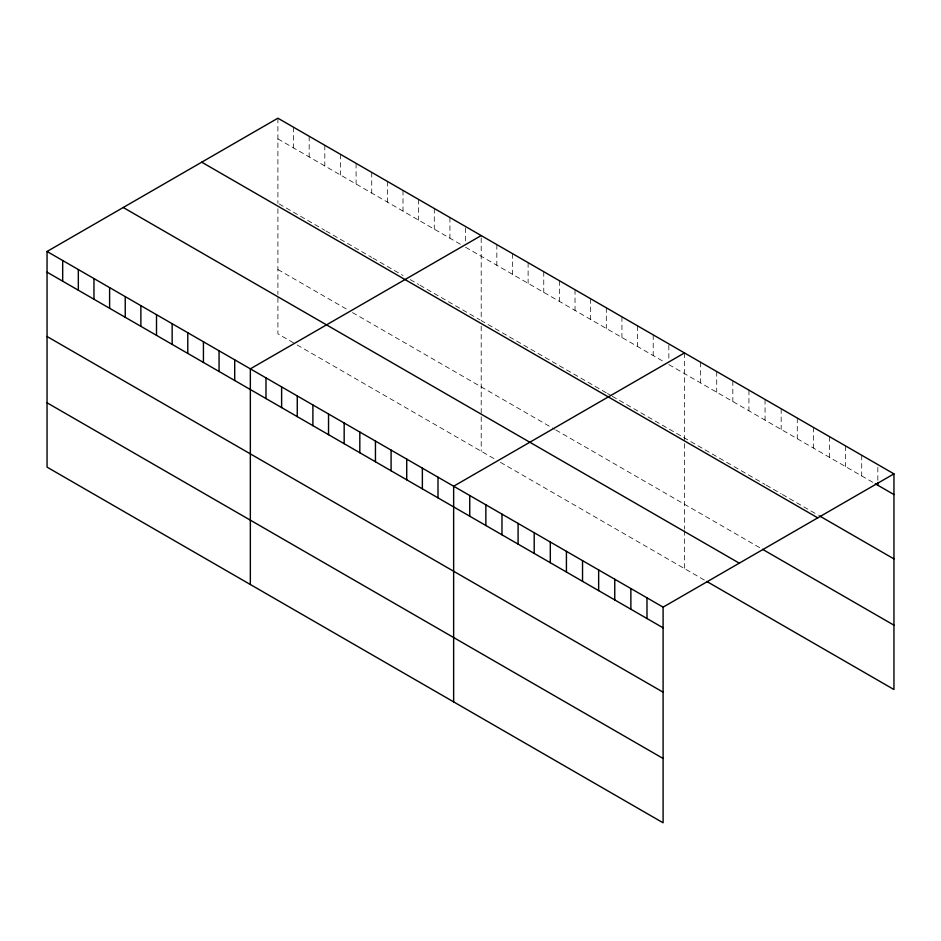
<?xml version="1.0" encoding="UTF-8"?>
<svg xmlns="http://www.w3.org/2000/svg" width="941" height="941" viewBox="0 0 941 941"><rect width="100%" height="100%" fill="white"/><g stroke="black" fill="none" stroke-linecap="round" stroke-linejoin="round"><path stroke-width="0.71" stroke-dasharray="4.71 3.53" d="M277.901 118.201L277.901 203.221M277.901 138.88L460.749 244.448M465.56 247.224L665.252 362.508M668.851 364.59L874.118 483.098M279.112 203.915L324.821 230.31M326.021 231.004L371.73 257.387M372.93 258.093L403.007 275.454M410.229 279.618L418.651 284.476M419.851 285.17L479.992 319.893M606.31 392.82L481.204 320.587L481.204 235.568M607.51 393.514L611.121 395.596M612.32 396.29L732.827 465.866M734.074 466.583L765.057 484.474M766.292 485.191L781.171 493.778M782.406 494.495L818.352 515.245M277.901 269.514L347.676 309.789M352.487 312.565L554.578 429.249M555.778 429.943L760.093 547.897M293.545 342.877L277.901 333.855L277.901 295.827M297.156 344.959L496.836 460.255M500.447 462.337L704.327 580.044M877.835 467.324L877.835 481.11M861.721 455.268L861.721 475.946M845.618 445.963L845.618 466.642M829.503 436.659L829.503 457.338M813.389 427.355L813.389 448.045M797.274 418.051L797.274 438.741M781.171 408.747L781.171 429.437M765.057 399.455L765.057 420.133M748.942 390.15L748.942 410.829M732.827 380.846L732.827 401.536M716.713 371.542L716.713 392.232M700.61 362.238L700.61 382.928M684.495 352.934L684.495 529.113M684.495 530.571L684.495 568.599M668.851 345.288L668.851 360.462M653.219 334.878L653.219 355.569M637.575 325.857L637.575 346.535M621.942 316.823L621.942 337.513M606.31 307.801L606.31 328.48M590.666 298.767L590.666 319.458M575.033 289.734L575.033 310.424M559.389 280.712L559.389 301.391M543.757 271.678L543.757 292.369M528.113 262.657L528.113 283.335M512.48 253.623L512.48 274.313M496.836 244.601L496.836 265.28M481.204 326.115L481.204 451.221M465.56 227.922L465.56 241.708M449.927 217.512L449.927 238.191M434.283 208.479L434.283 229.169M418.651 199.457L418.651 220.135M403.007 190.423L403.007 211.113M387.374 181.401L387.374 202.08M371.73 172.368L371.73 193.058M356.098 163.334L356.098 184.024M340.454 154.312L340.454 174.991M324.821 145.279L324.821 165.969M309.177 136.257L309.177 156.935M293.545 127.223L293.545 147.913M277.901 208.749L277.901 294.368"/><path stroke-width="1.41" d="M47.05 251.482L663.099 607.145L663.099 822.799L47.05 467.136L47.05 251.482L277.901 118.201L893.95 473.864L893.95 689.518L706.809 581.479M481.204 235.568L250.341 368.848L250.341 584.502M684.495 352.934L453.644 486.226L453.644 701.88M663.099 607.145L893.95 473.864M875.353 483.815L893.95 494.554M819.587 515.962L893.95 558.895M201.727 162.181L817.764 517.844M762.575 549.332L893.95 625.177M123.236 207.49L739.273 563.165M47.05 272.161L663.099 627.835M47.05 336.502L663.099 692.176M47.05 402.795L663.099 758.47M877.835 482.498L877.835 485.25M646.985 597.853L646.985 618.531M630.87 588.548L630.87 609.227M614.755 579.244L614.755 599.923M598.652 569.94L598.652 590.63M582.538 560.636L582.538 581.326M566.423 551.332L566.423 572.022M550.309 542.04L550.309 562.718M534.206 532.735L534.206 553.414M518.091 523.431L518.091 544.11M501.976 514.127L501.976 534.817M485.862 504.823L485.862 525.513M469.747 495.519L469.747 516.209M438 477.193L438 497.883M422.368 468.159L422.368 488.85M406.724 459.137L406.724 479.816M391.091 450.104L391.091 470.794M375.447 441.082L375.447 461.76M359.815 432.048L359.815 452.739M344.171 423.027L344.171 443.705M328.538 413.993L328.538 434.683M312.894 404.959L312.894 425.65M297.262 395.938L297.262 416.616M281.618 386.904L281.618 407.594M265.985 377.882L265.985 398.561M234.709 359.827L234.709 380.505M219.065 350.793L219.065 371.483M203.432 341.759L203.432 362.45M187.788 332.738L187.788 353.416M172.156 323.704L172.156 344.394M156.512 314.682L156.512 335.361M140.879 305.649L140.879 326.339M125.235 296.627L125.235 317.305M109.603 287.593L109.603 308.283M93.959 278.56L93.959 299.25M78.326 269.538L78.326 290.216M62.682 260.504L62.682 281.194"/></g></svg>
